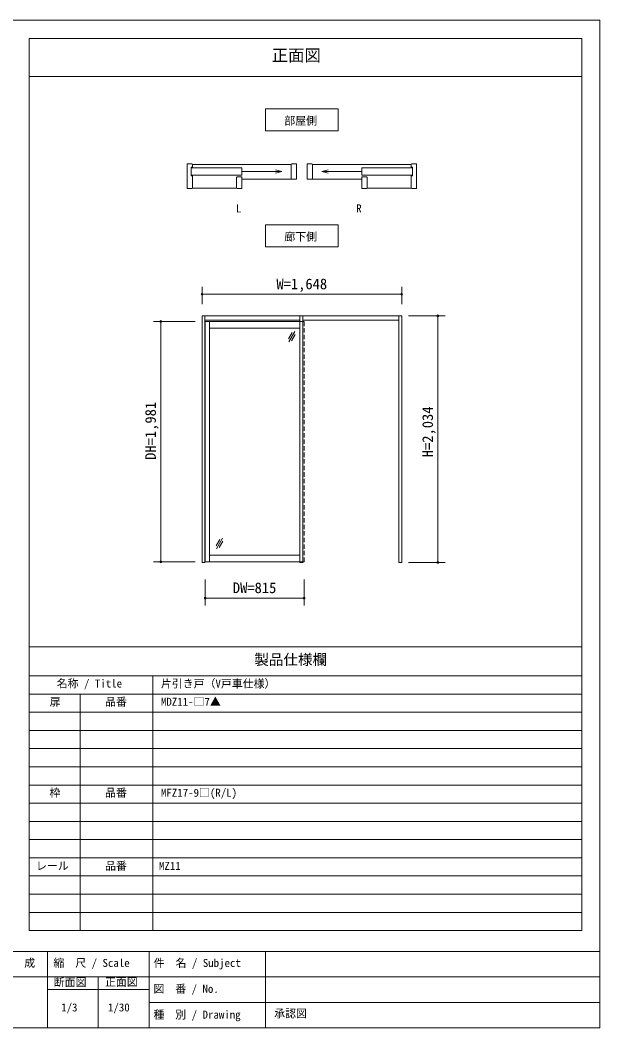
# Model space of a CAD drawing. Units: millimetres on the paper, enlarged 5 times, with parts at other scales. Extents: x -992 to 1008, y -685 to 700.
# Drawn here: x 210 to 1008, y -685 to 700 of the extents above; entities that cross this region are included whole.
import ezdxf
from ezdxf.enums import TextEntityAlignment as Align

# ---------------------------------------------------------------- set-up
doc = ezdxf.new("R2010")
doc.units = ezdxf.units.MM
doc.header["$LTSCALE"] = 5
doc.header["$PDMODE"] = 32
doc.header["$PDSIZE"] = 2.5
doc.linetypes.add('DASHED1', pattern=[1.8, 1.2, -0.6])
for name, color, linetype, lineweight in [('1-0_H-SYM', 7, 'Continuous', 20), ('1-1_0', 7, 'Continuous', 20), ('3-0', 7, 'Continuous', 20)]:
    doc.layers.add(name, color=color, linetype=linetype, lineweight=lineweight)
doc.styles.add('ＭＳ ゴシック', font='')
doc.styles.get('ＭＳ ゴシック').set_extended_font_data('MS Gothic')

msp = doc.modelspace()

# ---------------------------------------------------------------- linework, layer by layer
at = {"layer": '1-0_H-SYM'}
for p, q in [((222.5, -161.25), (222.5, 675)), ((222.5, -201.25), (982.5, -201.25))]:
    msp.add_line(p, q, dxfattribs=at)
at = {"layer": '1-1_0'}
for p, q in [((982.5, 675), (222.5, 675)), ((982.5, -551.25), (982.5, 675)), ((222.5, 622.5), (982.5, 622.5)), ((222.5, -161.25), (222.5, 622.5)), ((222.5, -551.25), (222.5, -161.25)), ((222.5, -161.25), (982.5, -161.25)), ((392.5, -551.25), (392.5, -201.25)), ((222.5, -226.25), (982.5, -226.25)), ((292.5, -551.25), (292.5, -226.25)), ((222.5, -251.25), (982.5, -251.25)), ((222.5, -276.25), (982.5, -276.25)), ((222.5, -301.25), (982.5, -301.25)), ((222.5, -326.25), (982.5, -326.25)), ((222.5, -351.25), (982.5, -351.25)), ((222.5, -376.25), (982.5, -376.25)), ((222.5, -401.25), (982.5, -401.25)), ((222.5, -426.25), (982.5, -426.25)), ((222.5, -451.25), (982.5, -451.25)), ((222.5, -476.25), (982.5, -476.25)), ((222.5, -501.25), (982.5, -501.25)), ((222.5, -526.25), (982.5, -526.25)), ((222.5, -551.25), (982.5, -551.25)), ((1007.5, -580), (-992.5, -580)), ((247.5, -580), (247.5, -685)), ((387.5, -580), (387.5, -685)), ((547.5, -580), (547.5, -685)), ((1007.5, -615), (-587.5, -615)), ((317.5, -615), (317.5, -685)), ((387.5, -632.5), (247.5, -632.5)), ((1007.5, -650), (387.5, -650))]:
    msp.add_line(p, q, dxfattribs=at)
msp.add_lwpolyline([(-992.5, -685), (1007.5, -685), (1007.5, 700), (-992.5, 700)], close=True, dxfattribs=at)
at = {"layer": '3-0'}
for p, q in [((446.179, 502.594), (439.729, 502.594)), ((439.729, 468.394), (439.729, 502.594)), ((446.929, 501.694), (582.829, 501.694)), ((582.829, 501.844), (582.829, 481.294)), ((590.029, 481.294), (590.029, 502.594)), ((605.029, 481.294), (605.029, 502.594)), ((612.229, 501.844), (612.229, 481.294)), ((748.129, 501.694), (612.229, 501.694)), ((748.879, 502.594), (755.329, 502.594)), ((755.329, 468.394), (755.329, 502.594)), ((445.429, 497.794), (445.429, 486.019)), ((446.929, 497.794), (445.429, 497.794)), ((445.429, 496.894), (514.935, 496.894)), ((514.935, 486.994), (445.429, 486.994)), ((445.429, 486.019), (446.929, 486.019)), ((514.935, 496.894), (514.935, 486.994)), ((514.935, 491.944), (570.104, 491.944)), ((570.104, 491.944), (561.41, 494.273)), ((570.104, 491.944), (561.41, 489.614)), ((624.955, 491.944), (633.648, 494.273)), ((624.955, 491.944), (633.648, 489.614)), ((680.124, 491.944), (624.955, 491.944)), ((749.629, 496.894), (680.124, 496.894)), ((680.124, 496.894), (680.124, 486.994)), ((680.124, 486.994), (749.629, 486.994)), ((748.129, 497.794), (749.629, 497.794)), ((749.629, 486.019), (748.129, 486.019)), ((749.629, 497.794), (749.629, 486.019)), ((514.935, 468.394), (514.935, 484.594)), ((514.935, 481.294), (590.029, 481.294)), ((680.124, 481.294), (605.029, 481.294)), ((680.124, 468.394), (680.124, 484.594)), ((446.179, 468.394), (439.729, 468.394)), ((446.929, 469.294), (507.735, 469.294)), ((748.129, 469.294), (687.324, 469.294)), ((748.879, 468.394), (755.329, 468.394)), ((460.212, 293.719), (464.212, 293.719)), ((460.212, -45.281), (460.212, 293.719)), ((464.212, 293.719), (464.212, -45.281)), ((594.712, 293.719), (464.212, 293.719)), ((594.712, -45.281), (594.712, 293.719)), ((594.712, 293.719), (598.712, 293.719)), ((598.712, 293.719), (598.712, -45.281)), ((734.878, 293.719), (598.712, 293.719)), ((730.878, -45.281), (730.878, 293.719)), ((594.712, 287.719), (464.212, 287.719)), ((464.712, 285.719), (594.712, 285.719)), ((464.712, 285.719), (464.712, -44.447)), ((470.545, 285.719), (470.545, -44.447)), ((598.712, 287.719), (730.878, 287.719)), ((470.545, 276.553), (594.712, 276.553)), ((584.13, 270.561), (579.13, 261.9)), ((587.962, 272.197), (579.628, 257.764)), ((588.46, 268.061), (583.46, 259.4)), ((484.662, -13.694), (479.662, -22.354)), ((488.494, -12.057), (480.161, -26.491)), ((488.992, -16.194), (483.992, -24.854)), ((470.545, -35.281), (594.712, -35.281)), ((464.212, -45.281), (460.212, -45.281)), ((464.712, -44.447), (594.712, -44.447)), ((598.712, -45.281), (594.712, -45.281))]:
    msp.add_line(p, q, dxfattribs=at)
at = {"layer": '3-0', "color": 4, "lineweight": 9}
for p, q in [((460.212, 333.271), (460.212, 309.841)), ((734.878, 333.271), (734.878, 309.841)), ((460.212, 323.271), (734.878, 323.271)), ((794.778, 293.719), (744.179, 293.719)), ((794.778, 293.719), (744.179, 293.719)), ((784.778, 293.719), (784.778, -45.281)), ((784.778, 293.719), (784.778, -45.281)), ((393.597, 285.719), (450.963, 285.719)), ((403.597, 285.719), (403.597, -44.447)), ((393.597, -44.447), (450.963, -44.447)), ((794.778, -45.281), (744.179, -45.281)), ((794.778, -45.281), (744.179, -45.281)), ((464.712, -104.402), (464.712, -68.885)), ((600.545, -104.402), (600.545, -68.885)), ((464.712, -94.402), (600.545, -94.402))]:
    msp.add_line(p, q, dxfattribs=at)
at = {"layer": '3-0', "linetype": 'DASHED1'}
msp.add_line((594.712, 285.719), (600.545, 285.719), dxfattribs=at)
at = {"layer": '3-0'}
for points in [[(547.529, 577.966), (647.529, 577.966), (647.529, 547.966), (547.529, 547.966)], [(547.529, 388.623), (647.529, 388.623), (647.529, 418.623), (547.529, 418.623)]]:
    msp.add_lwpolyline(points, close=True, dxfattribs=at)
for points in [[(446.179, 502.594), (446.929, 501.844), (446.929, 497.794)], [(582.829, 501.844), (583.579, 502.594), (590.029, 502.594)], [(612.229, 501.844), (611.479, 502.594), (605.029, 502.594)], [(748.879, 502.594), (748.129, 501.844), (748.129, 497.794)], [(446.179, 468.394), (446.929, 469.144), (446.929, 486.019)], [(748.879, 468.394), (748.129, 469.144), (748.129, 486.019)], [(507.735, 469.144), (507.735, 483.844), (508.485, 484.594), (514.935, 484.594)], [(687.324, 469.144), (687.324, 483.844), (686.574, 484.594), (680.124, 484.594)], [(507.735, 469.144), (508.485, 468.394), (514.935, 468.394)], [(687.324, 469.144), (686.574, 468.394), (680.124, 468.394)], [(734.878, 293.719), (734.878, -45.281), (730.878, -45.281)]]:
    msp.add_lwpolyline(points, dxfattribs=at)
at = {"layer": '3-0', "linetype": 'DASHED1'}
msp.add_lwpolyline([(594.712, -44.447), (600.545, -44.447), (600.545, 285.719)], dxfattribs=at)
at = {"layer": '3-0', "color": 4}
for p in [(460.212, 323.271), (734.878, 323.271), (784.778, 293.719), (403.597, 285.719), (403.597, -44.447), (784.778, -45.281), (784.778, -45.281), (464.712, -94.402), (600.545, -94.402)]:
    msp.add_point(p, dxfattribs=at)

# ---------------------------------------------------------------- texts
at = {"layer": '1-1_0', "style": 'ＭＳ ゴシック'}
for s, height, p in [('正面図', 16.5, (556.119, 638.489)), ('製品仕様欄', 14.66, (532.198, -190.536)), ('名称 / Title', 11, (260.32, -220.528)), ('片引き戸（V戸車仕様）', 11, (403.667, -220.682)), ('扉', 11, (250.667, -245.682)), ('品番', 11, (326.833, -245.682)), ('MDZ11-□7▲', 11, (403.667, -245.682)), ('枠', 11, (250.333, -370.682)), ('品番', 11, (326.833, -370.682)), ('MFZ17-9□(R/L)', 11, (403.667, -370.682)), ('レール', 11, (231.825, -471.18)), ('品番', 11, (326.875, -471.25)), ('MZ11', 11, (400.928, -471.25)), ('作\u3000成', 11, (185.583, -604.606)), ('縮\u3000尺 / Scale', 11, (255.842, -604.606)), ('件\u3000名 / Subject', 11, (393.805, -604.618)), ('断面図', 11, (256.272, -631.073)), ('正面図', 11, (326.67, -630.718)), ('図\u3000番 / No.', 11, (393.387, -640.175)), ('1/3', 11, (266.458, -665.724)), ('1/30', 11, (330.833, -665.724)), ('種\u3000別 / Drawing', 11, (393.472, -675.643)), ('承認図', 11, (559.516, -674.048))]:
    msp.add_text(s, height=height, dxfattribs=at).set_placement(p, align=Align.BOTTOM_LEFT)
at = {"layer": '3-0', "style": 'ＭＳ ゴシック'}
for s, height, p in [('部屋側', 11, (573.399, 552.966)), ('L', 11, (506.959, 432.523)), ('R', 11, (672.259, 432.523)), ('廊下側', 11, (573.399, 393.623)), ('W=1,648', 14.66, (562.545, 325.771)), ('DW=815', 14.66, (502.628, -91.902))]:
    msp.add_text(s, height=height, dxfattribs=at).set_placement(p, align=Align.BOTTOM_LEFT)
for s, p in [('DH=1,981', (401.097, 95.636)), ('H=2,034', (782.278, 99.219))]:
    msp.add_text(s, height=14.66, rotation=90, dxfattribs=at).set_placement(p, align=Align.BOTTOM_LEFT)

doc.saveas('drawing.dxf')
